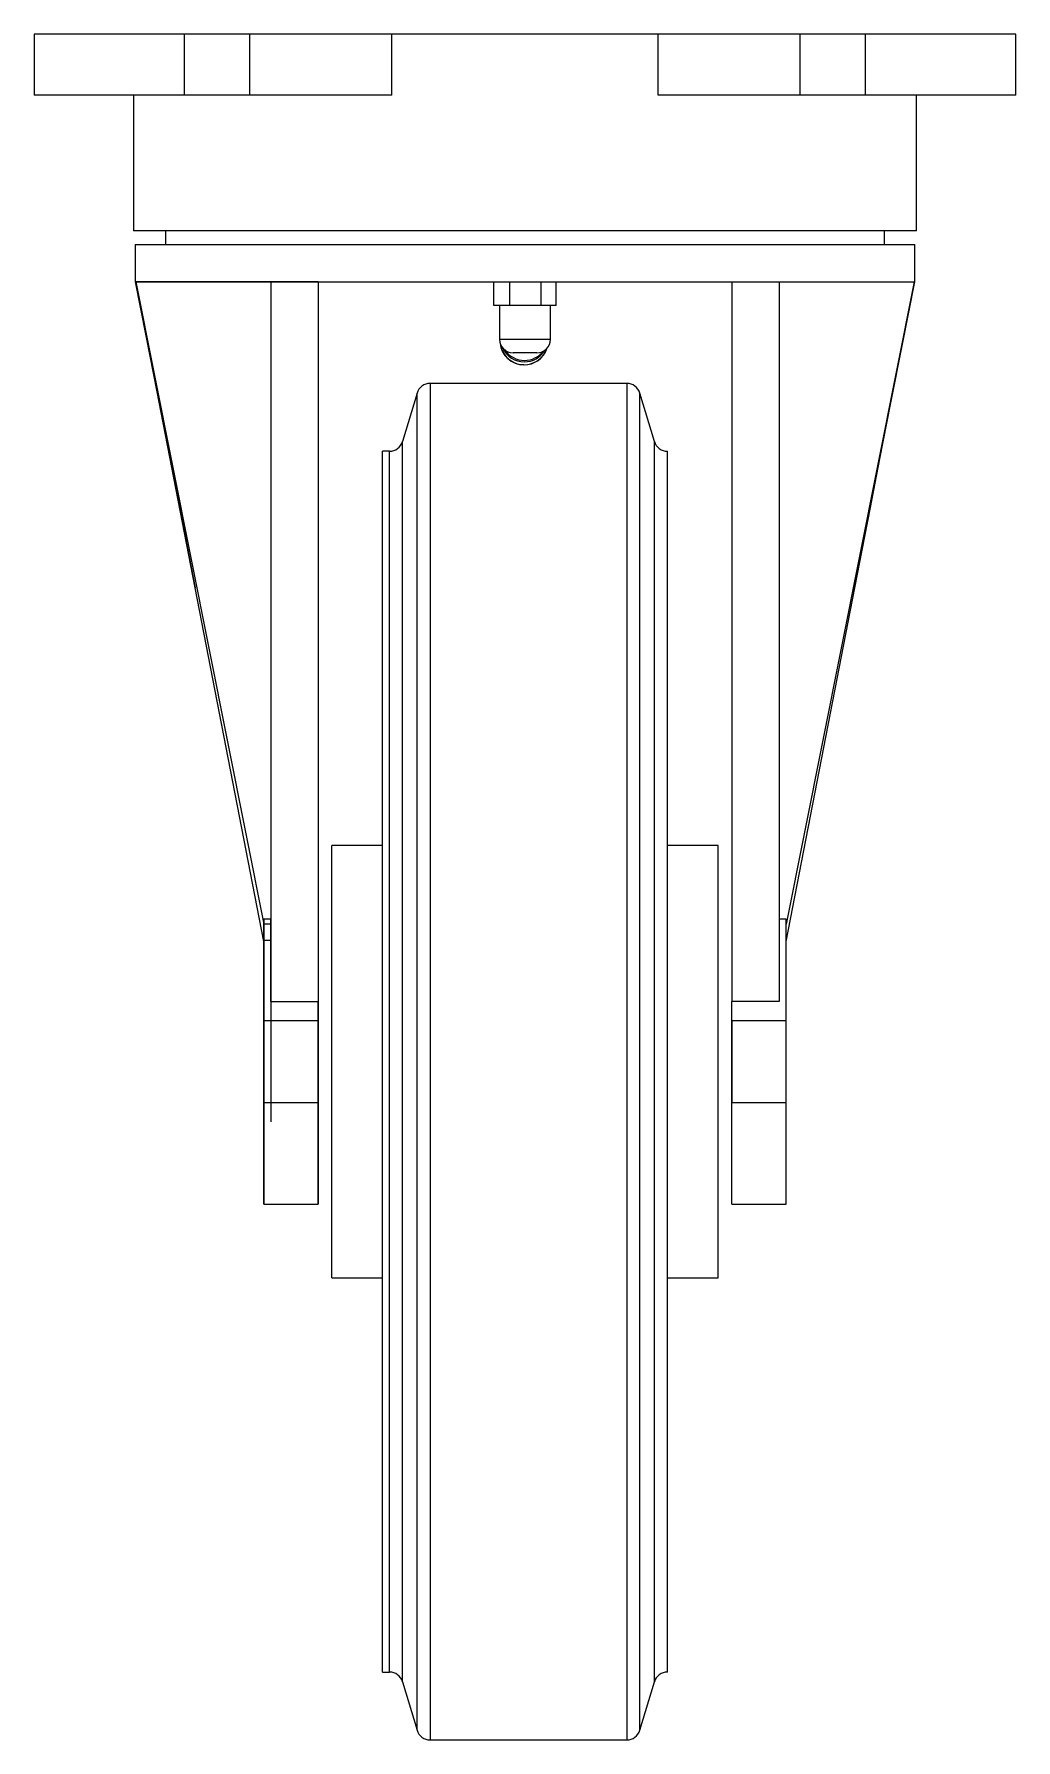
# Model space of a CAD drawing. Extents: x 10 to 803, y 10 to 674.
# Drawn here: x 658.4 to 803.2, y 217.1 to 468.6 of the extents above; entities that cross this region are included whole.
import ezdxf

# ---------------------------------------------------------------- set-up
doc = ezdxf.new("R2010")
doc.units = 0
doc.layers.get('0').update_dxf_attribs({"linetype": 'CONTINUOUS'})

msp = doc.modelspace()

# ---------------------------------------------------------------- linework, layer by layer
at = {"color": 7, "linetype": 'CONTINUOUS'}
for p, q in [((658.415, 468.598), (658.415, 459.598)), ((680.607, 468.598), (658.415, 468.598)), ((690.224, 468.598), (680.607, 468.598)), ((680.607, 459.598), (680.607, 468.598)), ((711.169, 468.598), (690.224, 468.598)), ((690.224, 459.598), (690.224, 468.598)), ((750.454, 468.598), (711.169, 468.598)), ((711.169, 459.598), (711.169, 468.598)), ((771.399, 468.598), (750.454, 468.598)), ((750.454, 459.598), (750.454, 468.598)), ((781.016, 468.598), (771.399, 468.598)), ((771.399, 459.598), (771.399, 468.598)), ((803.209, 468.598), (781.016, 468.598)), ((781.016, 459.598), (781.016, 468.598)), ((803.209, 459.598), (803.209, 468.598)), ((680.607, 459.598), (658.415, 459.598)), ((673.062, 459.598), (673.062, 439.598)), ((690.224, 459.598), (680.607, 459.598)), ((711.169, 459.598), (690.224, 459.598)), ((771.399, 459.598), (750.454, 459.598)), ((781.016, 459.598), (771.399, 459.598)), ((803.209, 459.598), (781.016, 459.598)), ((788.562, 439.598), (788.562, 459.598)), ((788.562, 439.598), (673.062, 439.598)), ((677.812, 439.598), (677.812, 437.598)), ((783.812, 437.598), (783.812, 439.598)), ((673.312, 437.598), (673.312, 432.098)), ((673.312, 437.598), (788.312, 437.598)), ((788.312, 432.099), (788.312, 437.598)), ((673.312, 432.098), (673.418, 432.098)), ((673.418, 432.098), (673.312, 432.098)), ((673.418, 432.098), (692.312, 337.344)), ((673.418, 432.098), (693.312, 432.098)), ((682.183, 386.966), (673.418, 432.098)), ((693.312, 432.098), (673.418, 432.098)), ((693.312, 432.098), (693.312, 325.973)), ((693.312, 432.098), (700.312, 432.098)), ((700.312, 432.098), (693.312, 432.098)), ((693.312, 432.098), (693.312, 337.344)), ((693.312, 432.098), (693.312, 334.938)), ((693.312, 432.098), (693.312, 308.223)), ((700.312, 432.098), (700.312, 325.973)), ((700.312, 432.098), (700.312, 308.223)), ((726.194, 428.598), (726.194, 432.098)), ((728.58, 428.598), (728.58, 432.098)), ((733.198, 428.598), (733.198, 432.098)), ((735.43, 428.598), (735.43, 432.098)), ((761.312, 432.098), (761.312, 325.973)), ((768.312, 432.098), (768.312, 325.973)), ((788.205, 432.098), (769.312, 337.344)), ((728.58, 428.598), (726.194, 428.598)), ((727.062, 428.598), (727.062, 423.598)), ((733.198, 428.598), (728.58, 428.598)), ((735.43, 428.598), (733.198, 428.598)), ((734.562, 423.598), (734.562, 428.598)), ((727.062, 423.598), (734.562, 423.598)), ((730.845, 421.598), (729.062, 421.598)), ((732.562, 421.598), (730.845, 421.598)), ((729.901, 419.916), (729.956, 419.904)), ((730.618, 419.832), (729.956, 419.904)), ((730.618, 419.832), (730.675, 419.832)), ((714.896, 415.673), (712.751, 408.523)), ((714.896, 317.098), (714.896, 415.673)), ((745.836, 417.098), (716.812, 417.098)), ((716.812, 417.098), (716.812, 317.098)), ((745.836, 417.098), (745.836, 317.098)), ((749.896, 408.523), (747.751, 415.673)), ((747.751, 317.098), (747.751, 415.673)), ((712.751, 225.673), (712.751, 408.523)), ((749.896, 225.673), (749.896, 408.523)), ((710.836, 407.098), (709.812, 407.098)), ((709.812, 227.098), (709.812, 407.098)), ((710.836, 227.098), (710.836, 407.098)), ((751.812, 227.098), (751.812, 407.098)), ((751.812, 227.098), (751.812, 407.098)), ((692.312, 334.808), (682.183, 386.966)), ((769.312, 334.808), (779.441, 386.966)), ((709.812, 348.957), (702.312, 348.957)), ((702.312, 285.239), (702.312, 348.957)), ((759.312, 348.957), (751.812, 348.957)), ((759.312, 285.239), (759.312, 348.957)), ((693.312, 338.098), (692.312, 338.098)), ((692.312, 296.098), (692.312, 338.098)), ((692.312, 338.098), (692.312, 337.344)), ((693.312, 337.344), (692.312, 337.344)), ((692.312, 337.344), (692.312, 334.808)), ((693.312, 325.973), (693.312, 338.097)), ((769.312, 338.098), (768.312, 338.098)), ((769.312, 296.098), (769.312, 338.098)), ((693.312, 334.938), (692.312, 334.938)), ((692.312, 334.938), (692.312, 296.098)), ((692.312, 334.938), (692.312, 334.808)), ((693.312, 334.938), (693.312, 308.223)), ((693.312, 325.973), (700.312, 325.973)), ((700.312, 296.098), (700.312, 325.973)), ((761.312, 296.098), (761.312, 325.973)), ((768.312, 325.973), (761.312, 325.973)), ((700.312, 323.098), (692.312, 323.098)), ((692.312, 311.11), (692.312, 323.086)), ((700.312, 311.11), (700.312, 323.086)), ((769.312, 323.098), (761.312, 323.098)), ((761.312, 323.086), (761.312, 311.11)), ((769.312, 311.11), (769.312, 323.086)), ((714.896, 218.523), (714.896, 317.098)), ((716.812, 317.098), (716.812, 217.098)), ((745.836, 317.098), (745.836, 217.098)), ((747.751, 218.523), (747.751, 317.098)), ((692.312, 311.098), (700.312, 311.098)), ((761.312, 311.098), (769.312, 311.098)), ((700.312, 308.223), (700.312, 296.098)), ((692.312, 296.098), (700.312, 296.098)), ((761.312, 296.098), (769.312, 296.098)), ((702.312, 285.239), (709.812, 285.239)), ((751.812, 285.239), (759.312, 285.239)), ((709.812, 227.098), (710.836, 227.098)), ((712.751, 225.673), (714.896, 218.523)), ((747.751, 218.523), (749.896, 225.673)), ((716.812, 217.098), (745.836, 217.098))]:
    msp.add_line(p, q, dxfattribs=at)
at = {"color": 7, "linetype": 'CONTINUOUS', "flags": 128}
for points in [[(673.312, 432.098), (674.893, 424.105), (676.52, 415.865), (678.227, 407.2), (680.109, 397.601), (682.183, 386.966)], [(761.312, 432.098), (763.136, 432.098), (764.914, 432.097), (768.312, 432.098)], [(779.441, 386.966), (780.515, 392.5), (781.749, 398.824), (783.155, 405.975), (784.736, 413.999), (786.493, 422.9), (788.312, 432.099)], [(788.312, 432.099), (788.312, 432.099), (788.205, 432.098)]]:
    msp.add_lwpolyline(points, dxfattribs=at)
at = {"color": 7, "linetype": 'CONTINUOUS'}
for points in [[(673.418, 432.098, 0), (673.432, 432.098, 0), (673.445, 432.098, 0), (673.459, 432.098, 0), (673.472, 432.098, 0), (673.485, 432.098, 0), (673.499, 432.098, 0), (673.513, 432.098, 0), (673.526, 432.098, 0), (673.54, 432.098, 0), (673.554, 432.098, 0), (673.568, 432.098, 0), (673.582, 432.098, 0), (673.596, 432.098, 0), (673.61, 432.098, 0), (673.625, 432.098, 0), (673.639, 432.098, 0), (673.654, 432.098, 0), (673.669, 432.098, 0), (673.684, 432.098, 0), (673.699, 432.098, 0), (673.715, 432.098, 0), (673.731, 432.098, 0), (673.747, 432.098, 0), (673.763, 432.098, 0), (673.779, 432.098, 0), (673.796, 432.098, 0), (673.813, 432.098, 0), (673.83, 432.098, 0), (673.848, 432.098, 0), (673.866, 432.098, 0), (673.884, 432.098, 0), (673.902, 432.098, 0), (673.921, 432.098, 0), (673.94, 432.098, 0), (673.96, 432.098, 0), (673.979, 432.098, 0), (674, 432.098, 0), (674.02, 432.098, 0), (674.041, 432.098, 0), (674.063, 432.098, 0), (674.084, 432.098, 0), (674.107, 432.098, 0), (674.129, 432.098, 0), (674.152, 432.098, 0), (674.176, 432.098, 0), (674.2, 432.098, 0), (674.224, 432.098, 0), (674.249, 432.098, 0), (674.274, 432.098, 0), (674.3, 432.098, 0), (674.326, 432.098, 0), (674.353, 432.098, 0), (674.38, 432.098, 0), (674.407, 432.098, 0), (674.435, 432.098, 0), (674.464, 432.098, 0), (674.492, 432.098, 0), (674.521, 432.098, 0), (674.551, 432.098, 0), (674.581, 432.098, 0), (674.611, 432.098, 0), (674.642, 432.098, 0), (674.673, 432.098, 0), (674.705, 432.098, 0), (674.737, 432.098, 0), (674.769, 432.098, 0), (674.802, 432.098, 0), (674.835, 432.098, 0), (674.869, 432.098, 0), (674.902, 432.098, 0), (674.937, 432.098, 0), (674.971, 432.098, 0), (675.006, 432.098, 0), (675.042, 432.098, 0), (675.077, 432.098, 0), (675.114, 432.098, 0), (675.15, 432.098, 0), (675.187, 432.098, 0), (675.224, 432.098, 0), (675.261, 432.098, 0), (675.299, 432.098, 0), (675.338, 432.098, 0), (675.376, 432.098, 0), (675.415, 432.098, 0), (675.454, 432.098, 0), (675.494, 432.098, 0), (675.534, 432.098, 0), (675.574, 432.098, 0), (675.614, 432.098, 0), (675.655, 432.098, 0), (675.696, 432.098, 0), (675.738, 432.098, 0), (675.78, 432.098, 0), (675.822, 432.098, 0), (675.864, 432.098, 0), (675.907, 432.098, 0), (675.95, 432.098, 0), (675.993, 432.098, 0), (676.037, 432.098, 0), (676.081, 432.098, 0), (676.126, 432.098, 0), (676.17, 432.098, 0), (676.216, 432.098, 0), (676.261, 432.098, 0), (676.307, 432.098, 0), (676.353, 432.098, 0), (676.399, 432.098, 0), (676.446, 432.098, 0), (676.493, 432.098, 0), (676.54, 432.098, 0), (676.588, 432.098, 0), (676.636, 432.098, 0), (676.684, 432.098, 0), (676.733, 432.098, 0), (676.782, 432.098, 0), (676.831, 432.098, 0), (676.881, 432.098, 0), (676.931, 432.098, 0), (676.981, 432.098, 0), (677.032, 432.098, 0), (677.083, 432.098, 0), (677.134, 432.098, 0), (677.186, 432.098, 0), (677.238, 432.098, 0), (677.291, 432.098, 0), (677.343, 432.098, 0), (677.396, 432.098, 0), (677.45, 432.098, 0), (677.503, 432.098, 0), (677.557, 432.098, 0), (677.612, 432.098, 0), (677.667, 432.098, 0), (677.722, 432.098, 0), (677.777, 432.098, 0), (677.833, 432.098, 0), (677.889, 432.098, 0), (677.945, 432.098, 0), (678.002, 432.098, 0), (678.059, 432.098, 0), (678.117, 432.098, 0), (678.174, 432.098, 0), (678.232, 432.098, 0), (678.291, 432.098, 0), (678.35, 432.098, 0), (678.409, 432.098, 0), (678.468, 432.098, 0), (678.528, 432.098, 0), (678.588, 432.098, 0), (678.649, 432.098, 0), (678.709, 432.098, 0), (678.771, 432.098, 0), (678.832, 432.098, 0), (678.894, 432.098, 0), (678.956, 432.098, 0), (679.018, 432.098, 0), (679.081, 432.098, 0), (679.144, 432.098, 0), (679.208, 432.098, 0), (679.271, 432.098, 0), (679.335, 432.098, 0), (679.4, 432.098, 0), (679.464, 432.098, 0), (679.53, 432.098, 0), (679.595, 432.098, 0), (679.661, 432.098, 0), (679.727, 432.098, 0), (679.793, 432.098, 0), (679.86, 432.098, 0), (679.927, 432.098, 0), (679.994, 432.098, 0), (680.062, 432.098, 0), (680.13, 432.098, 0), (680.198, 432.098, 0), (680.266, 432.098, 0), (680.335, 432.098, 0), (680.405, 432.098, 0), (680.474, 432.098, 0), (680.544, 432.098, 0), (680.614, 432.098, 0), (680.685, 432.098, 0), (680.756, 432.098, 0), (680.827, 432.098, 0), (680.898, 432.098, 0), (680.97, 432.098, 0), (681.042, 432.098, 0), (681.115, 432.098, 0), (681.187, 432.098, 0), (681.26, 432.098, 0), (681.334, 432.098, 0), (681.407, 432.098, 0), (681.481, 432.098, 0), (681.556, 432.098, 0), (681.63, 432.098, 0), (681.705, 432.098, 0), (681.78, 432.098, 0), (681.856, 432.098, 0), (681.932, 432.098, 0), (682.008, 432.098, 0), (682.084, 432.098, 0), (682.161, 432.098, 0), (682.238, 432.098, 0), (682.315, 432.098, 0), (682.393, 432.098, 0), (682.471, 432.098, 0), (682.549, 432.098, 0), (682.628, 432.098, 0), (682.706, 432.098, 0), (682.786, 432.098, 0), (682.865, 432.098, 0), (682.945, 432.098, 0), (683.025, 432.098, 0), (683.105, 432.098, 0), (683.186, 432.098, 0), (683.267, 432.098, 0), (683.348, 432.098, 0), (683.429, 432.098, 0), (683.511, 432.098, 0), (683.593, 432.098, 0), (683.675, 432.098, 0), (683.758, 432.098, 0), (683.841, 432.098, 0), (683.924, 432.098, 0), (684.008, 432.098, 0), (684.092, 432.098, 0), (684.176, 432.098, 0), (684.26, 432.098, 0), (684.345, 432.098, 0), (684.43, 432.098, 0), (684.515, 432.098, 0), (684.6, 432.098, 0), (684.686, 432.098, 0), (684.772, 432.098, 0), (684.859, 432.098, 0), (684.945, 432.098, 0), (685.032, 432.098, 0), (685.119, 432.098, 0), (685.207, 432.098, 0), (685.294, 432.098, 0), (685.382, 432.098, 0), (685.471, 432.098, 0), (685.559, 432.098, 0), (685.648, 432.098, 0), (685.737, 432.098, 0), (685.827, 432.098, 0), (685.916, 432.098, 0), (686.006, 432.098, 0), (686.096, 432.098, 0), (686.187, 432.098, 0), (686.278, 432.098, 0), (686.369, 432.098, 0), (686.46, 432.098, 0), (686.552, 432.098, 0), (686.644, 432.098, 0), (686.736, 432.098, 0), (686.828, 432.098, 0), (686.921, 432.098, 0), (687.014, 432.098, 0), (687.107, 432.098, 0), (687.201, 432.098, 0), (687.295, 432.098, 0), (687.389, 432.098, 0), (687.484, 432.098, 0), (687.578, 432.098, 0), (687.674, 432.098, 0), (687.769, 432.098, 0), (687.864, 432.098, 0), (687.96, 432.098, 0), (688.057, 432.098, 0), (688.153, 432.098, 0), (688.25, 432.098, 0), (688.347, 432.098, 0), (688.444, 432.098, 0), (688.542, 432.098, 0), (688.64, 432.098, 0), (688.738, 432.098, 0), (688.837, 432.098, 0), (688.936, 432.098, 0), (689.035, 432.098, 0), (689.134, 432.098, 0), (689.234, 432.098, 0), (689.334, 432.098, 0), (689.434, 432.098, 0), (689.535, 432.098, 0), (689.636, 432.098, 0), (689.737, 432.098, 0), (689.839, 432.098, 0), (689.94, 432.098, 0), (690.042, 432.098, 0), (690.145, 432.098, 0), (690.248, 432.098, 0), (690.351, 432.098, 0), (690.454, 432.098, 0), (690.557, 432.098, 0), (690.661, 432.098, 0), (690.765, 432.098, 0), (690.87, 432.098, 0), (690.974, 432.098, 0), (691.079, 432.098, 0), (691.184, 432.098, 0), (691.289, 432.098, 0), (691.394, 432.098, 0), (691.5, 432.098, 0), (691.606, 432.098, 0), (691.711, 432.098, 0), (691.818, 432.098, 0), (691.924, 432.098, 0), (692.03, 432.098, 0), (692.136, 432.098, 0), (692.243, 432.098, 0), (692.35, 432.098, 0), (692.456, 432.098, 0), (692.563, 432.098, 0), (692.67, 432.098, 0), (692.777, 432.098, 0), (692.884, 432.098, 0), (692.991, 432.098, 0), (693.098, 432.098, 0), (693.205, 432.098, 0), (693.312, 432.098, 0)], [(700.312, 432.098, 0), (700.445, 432.098, 0), (700.578, 432.098, 0), (700.712, 432.098, 0), (700.845, 432.098, 0), (700.978, 432.098, 0), (701.112, 432.098, 0), (701.245, 432.098, 0), (701.379, 432.098, 0), (701.512, 432.098, 0), (701.646, 432.098, 0), (701.78, 432.098, 0), (701.914, 432.098, 0), (702.048, 432.098, 0), (702.182, 432.098, 0), (702.316, 432.098, 0), (702.45, 432.098, 0), (702.584, 432.098, 0), (702.719, 432.098, 0), (702.853, 432.098, 0), (702.988, 432.098, 0), (703.123, 432.098, 0), (703.258, 432.098, 0), (703.394, 432.098, 0), (703.529, 432.098, 0), (703.665, 432.098, 0), (703.801, 432.098, 0), (703.937, 432.098, 0), (704.073, 432.098, 0), (704.21, 432.098, 0), (704.347, 432.098, 0), (704.484, 432.098, 0), (704.621, 432.098, 0), (704.759, 432.098, 0), (704.896, 432.098, 0), (705.034, 432.098, 0), (705.173, 432.098, 0), (705.311, 432.098, 0), (705.45, 432.098, 0), (705.589, 432.098, 0), (705.728, 432.098, 0), (705.867, 432.098, 0), (706.007, 432.098, 0), (706.147, 432.098, 0), (706.287, 432.098, 0), (706.427, 432.098, 0), (706.567, 432.098, 0), (706.708, 432.098, 0), (706.849, 432.098, 0), (706.99, 432.098, 0), (707.131, 432.098, 0), (707.272, 432.098, 0), (707.414, 432.098, 0), (707.556, 432.098, 0), (707.698, 432.098, 0), (707.84, 432.098, 0), (707.982, 432.098, 0), (708.125, 432.098, 0), (708.267, 432.098, 0), (708.41, 432.098, 0), (708.553, 432.098, 0), (708.696, 432.098, 0), (708.839, 432.098, 0), (708.983, 432.098, 0), (709.126, 432.098, 0), (709.27, 432.098, 0), (709.414, 432.098, 0), (709.558, 432.098, 0), (709.702, 432.098, 0), (709.846, 432.098, 0), (709.991, 432.098, 0), (710.135, 432.098, 0), (710.28, 432.098, 0), (710.425, 432.098, 0), (710.57, 432.098, 0), (710.715, 432.098, 0), (710.86, 432.098, 0), (711.006, 432.098, 0), (711.151, 432.098, 0), (711.297, 432.098, 0), (711.443, 432.098, 0), (711.589, 432.098, 0), (711.735, 432.098, 0), (711.881, 432.098, 0), (712.027, 432.098, 0), (712.174, 432.098, 0), (712.321, 432.098, 0), (712.467, 432.098, 0), (712.614, 432.098, 0), (712.761, 432.098, 0), (712.908, 432.098, 0), (713.056, 432.098, 0), (713.203, 432.098, 0), (713.351, 432.098, 0), (713.498, 432.098, 0), (713.646, 432.098, 0), (713.794, 432.098, 0), (713.942, 432.098, 0), (714.09, 432.098, 0), (714.238, 432.098, 0), (714.387, 432.098, 0), (714.535, 432.098, 0), (714.684, 432.098, 0), (714.833, 432.098, 0), (714.981, 432.098, 0), (715.13, 432.098, 0), (715.28, 432.098, 0), (715.429, 432.098, 0), (715.578, 432.098, 0), (715.727, 432.098, 0), (715.877, 432.098, 0), (716.027, 432.098, 0), (716.176, 432.098, 0), (716.326, 432.098, 0), (716.476, 432.098, 0), (716.626, 432.098, 0), (716.777, 432.098, 0), (716.927, 432.098, 0), (717.077, 432.098, 0), (717.228, 432.098, 0), (717.378, 432.098, 0), (717.529, 432.098, 0), (717.68, 432.098, 0), (717.831, 432.098, 0), (717.982, 432.098, 0), (718.133, 432.098, 0), (718.284, 432.098, 0), (718.435, 432.098, 0), (718.587, 432.098, 0), (718.738, 432.098, 0), (718.89, 432.098, 0), (719.041, 432.098, 0), (719.193, 432.098, 0), (719.345, 432.098, 0), (719.497, 432.098, 0), (719.649, 432.098, 0), (719.801, 432.098, 0), (719.953, 432.098, 0), (720.105, 432.098, 0), (720.257, 432.098, 0), (720.41, 432.098, 0), (720.562, 432.098, 0), (720.715, 432.098, 0), (720.867, 432.098, 0), (721.02, 432.098, 0), (721.173, 432.098, 0), (721.326, 432.098, 0), (721.478, 432.098, 0), (721.631, 432.098, 0), (721.784, 432.098, 0), (721.937, 432.098, 0), (722.091, 432.098, 0), (722.244, 432.098, 0), (722.397, 432.098, 0), (722.55, 432.098, 0), (722.704, 432.098, 0), (722.857, 432.098, 0), (723.011, 432.098, 0), (723.164, 432.098, 0), (723.318, 432.098, 0), (723.472, 432.098, 0), (723.625, 432.098, 0), (723.779, 432.098, 0), (723.933, 432.098, 0), (724.087, 432.098, 0), (724.241, 432.098, 0), (724.395, 432.098, 0), (724.549, 432.098, 0), (724.703, 432.098, 0), (724.857, 432.098, 0), (725.011, 432.098, 0), (725.165, 432.098, 0), (725.319, 432.098, 0), (725.474, 432.098, 0), (725.628, 432.098, 0), (725.782, 432.098, 0), (725.937, 432.098, 0), (726.091, 432.098, 0), (726.246, 432.098, 0), (726.4, 432.098, 0), (726.555, 432.098, 0), (726.709, 432.098, 0), (726.864, 432.098, 0), (727.018, 432.098, 0), (727.173, 432.098, 0), (727.328, 432.098, 0), (727.482, 432.098, 0), (727.637, 432.098, 0), (727.792, 432.098, 0), (727.946, 432.098, 0), (728.101, 432.098, 0), (728.256, 432.098, 0), (728.411, 432.098, 0), (728.566, 432.098, 0), (728.72, 432.098, 0), (728.875, 432.098, 0), (729.03, 432.098, 0), (729.185, 432.098, 0), (729.34, 432.098, 0), (729.495, 432.098, 0), (729.65, 432.098, 0), (729.805, 432.098, 0), (729.96, 432.098, 0), (730.115, 432.098, 0), (730.269, 432.098, 0), (730.424, 432.098, 0), (730.579, 432.098, 0), (730.734, 432.098, 0), (730.889, 432.098, 0), (731.044, 432.098, 0), (731.199, 432.098, 0), (731.354, 432.098, 0), (731.509, 432.098, 0), (731.664, 432.098, 0), (731.819, 432.098, 0), (731.974, 432.098, 0), (732.129, 432.098, 0), (732.284, 432.098, 0), (732.439, 432.098, 0), (732.593, 432.098, 0), (732.748, 432.098, 0), (732.903, 432.098, 0), (733.058, 432.098, 0), (733.213, 432.098, 0), (733.368, 432.098, 0), (733.522, 432.098, 0), (733.677, 432.098, 0), (733.832, 432.098, 0), (733.987, 432.098, 0), (734.141, 432.098, 0), (734.296, 432.098, 0), (734.451, 432.098, 0), (734.605, 432.098, 0), (734.76, 432.098, 0), (734.915, 432.098, 0), (735.069, 432.098, 0), (735.224, 432.098, 0), (735.378, 432.098, 0), (735.532, 432.098, 0), (735.687, 432.098, 0), (735.841, 432.098, 0), (735.996, 432.098, 0), (736.15, 432.098, 0), (736.304, 432.098, 0), (736.458, 432.098, 0), (736.613, 432.098, 0), (736.767, 432.098, 0), (736.921, 432.098, 0), (737.075, 432.098, 0), (737.229, 432.098, 0), (737.383, 432.098, 0), (737.537, 432.098, 0), (737.691, 432.098, 0), (737.845, 432.098, 0), (737.998, 432.098, 0), (738.152, 432.098, 0), (738.306, 432.098, 0), (738.459, 432.098, 0), (738.613, 432.098, 0), (738.766, 432.098, 0), (738.92, 432.098, 0), (739.073, 432.098, 0), (739.227, 432.098, 0), (739.38, 432.098, 0), (739.533, 432.098, 0), (739.686, 432.098, 0), (739.839, 432.098, 0), (739.992, 432.098, 0), (740.145, 432.098, 0), (740.298, 432.098, 0), (740.451, 432.098, 0), (740.604, 432.098, 0), (740.756, 432.098, 0), (740.909, 432.098, 0), (741.061, 432.098, 0), (741.214, 432.098, 0), (741.366, 432.098, 0), (741.519, 432.098, 0), (741.671, 432.098, 0), (741.823, 432.098, 0), (741.975, 432.098, 0), (742.127, 432.098, 0), (742.279, 432.098, 0), (742.431, 432.098, 0), (742.582, 432.098, 0), (742.734, 432.098, 0), (742.886, 432.098, 0), (743.037, 432.098, 0), (743.188, 432.098, 0), (743.34, 432.098, 0), (743.491, 432.098, 0), (743.642, 432.098, 0), (743.793, 432.098, 0), (743.944, 432.098, 0), (744.095, 432.098, 0), (744.245, 432.098, 0), (744.396, 432.098, 0), (744.546, 432.098, 0), (744.697, 432.098, 0), (744.847, 432.098, 0), (744.997, 432.098, 0), (745.147, 432.098, 0), (745.297, 432.098, 0), (745.447, 432.098, 0), (745.597, 432.098, 0), (745.747, 432.098, 0), (745.896, 432.098, 0), (746.046, 432.098, 0), (746.195, 432.098, 0), (746.344, 432.098, 0), (746.493, 432.098, 0), (746.642, 432.098, 0), (746.791, 432.098, 0), (746.94, 432.098, 0), (747.088, 432.098, 0), (747.237, 432.098, 0), (747.385, 432.098, 0), (747.534, 432.098, 0), (747.682, 432.098, 0), (747.83, 432.098, 0), (747.978, 432.098, 0), (748.125, 432.098, 0), (748.273, 432.098, 0), (748.421, 432.098, 0), (748.568, 432.098, 0), (748.715, 432.098, 0), (748.862, 432.098, 0), (749.009, 432.098, 0), (749.156, 432.098, 0), (749.303, 432.098, 0), (749.45, 432.098, 0), (749.596, 432.098, 0), (749.743, 432.098, 0), (749.889, 432.098, 0), (750.035, 432.098, 0), (750.181, 432.098, 0), (750.327, 432.098, 0), (750.472, 432.098, 0), (750.618, 432.098, 0), (750.763, 432.098, 0), (750.909, 432.098, 0), (751.054, 432.098, 0), (751.199, 432.098, 0), (751.344, 432.098, 0), (751.488, 432.098, 0), (751.633, 432.098, 0), (751.777, 432.098, 0), (751.922, 432.098, 0), (752.066, 432.098, 0), (752.21, 432.098, 0), (752.354, 432.098, 0), (752.497, 432.098, 0), (752.641, 432.098, 0), (752.784, 432.098, 0), (752.928, 432.098, 0), (753.071, 432.098, 0), (753.214, 432.098, 0), (753.356, 432.098, 0), (753.499, 432.098, 0), (753.642, 432.098, 0), (753.784, 432.098, 0), (753.926, 432.098, 0), (754.068, 432.098, 0), (754.21, 432.098, 0), (754.351, 432.098, 0), (754.493, 432.098, 0), (754.634, 432.098, 0), (754.775, 432.098, 0), (754.916, 432.098, 0), (755.056, 432.098, 0), (755.197, 432.098, 0), (755.337, 432.098, 0), (755.477, 432.098, 0), (755.617, 432.098, 0), (755.756, 432.098, 0), (755.896, 432.098, 0), (756.035, 432.098, 0), (756.174, 432.098, 0), (756.313, 432.098, 0), (756.451, 432.098, 0), (756.589, 432.098, 0), (756.727, 432.098, 0), (756.865, 432.098, 0), (757.003, 432.098, 0), (757.14, 432.098, 0), (757.277, 432.098, 0), (757.414, 432.098, 0), (757.55, 432.098, 0), (757.687, 432.098, 0), (757.823, 432.098, 0), (757.959, 432.098, 0), (758.094, 432.098, 0), (758.23, 432.098, 0), (758.365, 432.098, 0), (758.5, 432.098, 0), (758.635, 432.098, 0), (758.77, 432.098, 0), (758.905, 432.098, 0), (759.039, 432.098, 0), (759.174, 432.098, 0), (759.308, 432.098, 0), (759.442, 432.098, 0), (759.576, 432.098, 0), (759.71, 432.098, 0), (759.844, 432.098, 0), (759.978, 432.098, 0), (760.111, 432.098, 0), (760.245, 432.098, 0), (760.378, 432.098, 0), (760.512, 432.098, 0), (760.645, 432.098, 0), (760.779, 432.098, 0), (760.912, 432.098, 0), (761.045, 432.098, 0), (761.178, 432.098, 0), (761.312, 432.098, 0)], [(768.312, 432.098, 0), (768.419, 432.098, 0), (768.526, 432.098, 0), (768.633, 432.098, 0), (768.74, 432.098, 0), (768.847, 432.098, 0), (768.954, 432.098, 0), (769.061, 432.098, 0), (769.167, 432.098, 0), (769.274, 432.098, 0), (769.381, 432.098, 0), (769.487, 432.098, 0), (769.594, 432.098, 0), (769.7, 432.098, 0), (769.806, 432.098, 0), (769.912, 432.098, 0), (770.018, 432.098, 0), (770.124, 432.098, 0), (770.229, 432.098, 0), (770.335, 432.098, 0), (770.44, 432.098, 0), (770.545, 432.098, 0), (770.649, 432.098, 0), (770.754, 432.098, 0), (770.858, 432.098, 0), (770.962, 432.098, 0), (771.066, 432.098, 0), (771.17, 432.098, 0), (771.273, 432.098, 0), (771.376, 432.098, 0), (771.479, 432.098, 0), (771.581, 432.098, 0), (771.683, 432.098, 0), (771.785, 432.098, 0), (771.887, 432.098, 0), (771.988, 432.098, 0), (772.089, 432.098, 0), (772.189, 432.098, 0), (772.29, 432.098, 0), (772.39, 432.098, 0), (772.489, 432.098, 0), (772.589, 432.098, 0), (772.688, 432.098, 0), (772.787, 432.098, 0), (772.885, 432.098, 0), (772.984, 432.098, 0), (773.082, 432.098, 0), (773.179, 432.098, 0), (773.277, 432.098, 0), (773.374, 432.098, 0), (773.47, 432.098, 0), (773.567, 432.098, 0), (773.663, 432.098, 0), (773.759, 432.098, 0), (773.855, 432.098, 0), (773.95, 432.098, 0), (774.045, 432.098, 0), (774.14, 432.098, 0), (774.234, 432.098, 0), (774.329, 432.098, 0), (774.423, 432.098, 0), (774.516, 432.098, 0), (774.609, 432.098, 0), (774.703, 432.098, 0), (774.795, 432.098, 0), (774.888, 432.098, 0), (774.98, 432.098, 0), (775.072, 432.098, 0), (775.164, 432.098, 0), (775.255, 432.098, 0), (775.346, 432.098, 0), (775.437, 432.098, 0), (775.527, 432.098, 0), (775.617, 432.098, 0), (775.707, 432.098, 0), (775.797, 432.098, 0), (775.886, 432.098, 0), (775.976, 432.098, 0), (776.064, 432.098, 0), (776.153, 432.098, 0), (776.241, 432.098, 0), (776.329, 432.098, 0), (776.417, 432.098, 0), (776.504, 432.098, 0), (776.592, 432.098, 0), (776.678, 432.098, 0), (776.765, 432.098, 0), (776.851, 432.098, 0), (776.937, 432.098, 0), (777.023, 432.098, 0), (777.109, 432.098, 0), (777.194, 432.098, 0), (777.279, 432.098, 0), (777.364, 432.098, 0), (777.448, 432.098, 0), (777.532, 432.098, 0), (777.616, 432.098, 0), (777.699, 432.098, 0), (777.783, 432.098, 0), (777.866, 432.098, 0), (777.948, 432.098, 0), (778.031, 432.098, 0), (778.113, 432.098, 0), (778.194, 432.098, 0), (778.276, 432.098, 0), (778.357, 432.098, 0), (778.438, 432.098, 0), (778.519, 432.098, 0), (778.599, 432.098, 0), (778.679, 432.098, 0), (778.759, 432.098, 0), (778.838, 432.098, 0), (778.917, 432.098, 0), (778.996, 432.098, 0), (779.075, 432.098, 0), (779.153, 432.098, 0), (779.231, 432.098, 0), (779.308, 432.098, 0), (779.386, 432.098, 0), (779.463, 432.098, 0), (779.54, 432.098, 0), (779.616, 432.098, 0), (779.692, 432.098, 0), (779.768, 432.098, 0), (779.843, 432.098, 0), (779.919, 432.098, 0), (779.994, 432.098, 0), (780.068, 432.098, 0), (780.142, 432.098, 0), (780.216, 432.098, 0), (780.29, 432.098, 0), (780.363, 432.098, 0), (780.436, 432.098, 0), (780.509, 432.098, 0), (780.582, 432.098, 0), (780.654, 432.098, 0), (780.725, 432.098, 0), (780.797, 432.098, 0), (780.868, 432.098, 0), (780.939, 432.098, 0), (781.009, 432.098, 0), (781.08, 432.098, 0), (781.149, 432.098, 0), (781.219, 432.098, 0), (781.288, 432.098, 0), (781.357, 432.098, 0), (781.426, 432.098, 0), (781.494, 432.098, 0), (781.562, 432.098, 0), (781.63, 432.098, 0), (781.697, 432.098, 0), (781.764, 432.098, 0), (781.831, 432.098, 0), (781.897, 432.098, 0), (781.963, 432.098, 0), (782.029, 432.098, 0), (782.094, 432.098, 0), (782.159, 432.098, 0), (782.224, 432.098, 0), (782.288, 432.098, 0), (782.352, 432.098, 0), (782.416, 432.098, 0), (782.479, 432.098, 0), (782.543, 432.098, 0), (782.605, 432.098, 0), (782.668, 432.098, 0), (782.73, 432.098, 0), (782.792, 432.098, 0), (782.853, 432.098, 0), (782.914, 432.098, 0), (782.975, 432.098, 0), (783.035, 432.098, 0), (783.096, 432.098, 0), (783.155, 432.098, 0), (783.215, 432.098, 0), (783.274, 432.098, 0), (783.333, 432.098, 0), (783.391, 432.098, 0), (783.449, 432.098, 0), (783.507, 432.098, 0), (783.564, 432.098, 0), (783.622, 432.098, 0), (783.678, 432.098, 0), (783.735, 432.098, 0), (783.791, 432.098, 0), (783.847, 432.098, 0), (783.902, 432.098, 0), (783.957, 432.098, 0), (784.012, 432.098, 0), (784.066, 432.098, 0), (784.12, 432.098, 0), (784.174, 432.098, 0), (784.227, 432.098, 0), (784.28, 432.098, 0), (784.333, 432.098, 0), (784.385, 432.098, 0), (784.437, 432.098, 0), (784.489, 432.098, 0), (784.541, 432.098, 0), (784.592, 432.098, 0), (784.642, 432.098, 0), (784.693, 432.098, 0), (784.743, 432.098, 0), (784.792, 432.098, 0), (784.842, 432.098, 0), (784.891, 432.098, 0), (784.939, 432.098, 0), (784.988, 432.098, 0), (785.036, 432.098, 0), (785.083, 432.098, 0), (785.131, 432.098, 0), (785.178, 432.098, 0), (785.225, 432.098, 0), (785.271, 432.098, 0), (785.317, 432.098, 0), (785.363, 432.098, 0), (785.408, 432.098, 0), (785.453, 432.098, 0), (785.498, 432.098, 0), (785.542, 432.098, 0), (785.586, 432.098, 0), (785.63, 432.098, 0), (785.674, 432.098, 0), (785.717, 432.098, 0), (785.759, 432.098, 0), (785.802, 432.098, 0), (785.844, 432.098, 0), (785.886, 432.098, 0), (785.927, 432.098, 0), (785.968, 432.098, 0), (786.009, 432.098, 0), (786.05, 432.098, 0), (786.09, 432.098, 0), (786.13, 432.098, 0), (786.169, 432.098, 0), (786.209, 432.098, 0), (786.248, 432.098, 0), (786.286, 432.098, 0), (786.324, 432.098, 0), (786.362, 432.098, 0), (786.4, 432.098, 0), (786.437, 432.098, 0), (786.474, 432.098, 0), (786.51, 432.098, 0), (786.546, 432.098, 0), (786.582, 432.098, 0), (786.617, 432.098, 0), (786.652, 432.098, 0), (786.687, 432.098, 0), (786.721, 432.098, 0), (786.755, 432.098, 0), (786.789, 432.098, 0), (786.822, 432.098, 0), (786.854, 432.098, 0), (786.887, 432.098, 0), (786.919, 432.098, 0), (786.95, 432.098, 0), (786.982, 432.098, 0), (787.012, 432.098, 0), (787.043, 432.098, 0), (787.073, 432.098, 0), (787.102, 432.098, 0), (787.131, 432.098, 0), (787.16, 432.098, 0), (787.188, 432.098, 0), (787.216, 432.098, 0), (787.244, 432.098, 0), (787.271, 432.098, 0), (787.297, 432.098, 0), (787.324, 432.098, 0), (787.349, 432.098, 0), (787.375, 432.098, 0), (787.399, 432.098, 0), (787.424, 432.098, 0), (787.448, 432.098, 0), (787.471, 432.098, 0), (787.494, 432.098, 0), (787.517, 432.098, 0), (787.539, 432.098, 0), (787.561, 432.098, 0), (787.582, 432.098, 0), (787.603, 432.098, 0), (787.624, 432.098, 0), (787.644, 432.098, 0), (787.664, 432.098, 0), (787.683, 432.098, 0), (787.703, 432.098, 0), (787.721, 432.098, 0), (787.74, 432.098, 0), (787.758, 432.098, 0), (787.776, 432.098, 0), (787.793, 432.098, 0), (787.811, 432.098, 0), (787.828, 432.098, 0), (787.844, 432.098, 0), (787.861, 432.098, 0), (787.877, 432.098, 0), (787.893, 432.098, 0), (787.909, 432.098, 0), (787.924, 432.098, 0), (787.939, 432.098, 0), (787.955, 432.098, 0), (787.97, 432.098, 0), (787.984, 432.098, 0), (787.999, 432.098, 0), (788.013, 432.098, 0), (788.028, 432.098, 0), (788.042, 432.098, 0), (788.056, 432.098, 0), (788.07, 432.098, 0), (788.084, 432.098, 0), (788.097, 432.098, 0), (788.111, 432.098, 0), (788.125, 432.098, 0), (788.138, 432.098, 0), (788.152, 432.098, 0), (788.165, 432.098, 0), (788.178, 432.098, 0), (788.192, 432.098, 0), (788.205, 432.098, 0)]]:
    msp.add_polyline3d(points, dxfattribs=at)
for centre, radius, start, end in [((729.062, 423.598), 2, 180, 270), ((730.649, 423.356), 3.524, 184.92538, 270.4301), ((730.673, 423.399), 3.546, 186.06964, 340.7622), ((732.562, 423.598), 2, 270, 0), ((730.708, 423.796), 3.513, 204.66613, 270.20416), ((730.736, 424.018), 3.527, 214.41428, 270.1035), ((730.694, 423.347), 3.516, 269.68833, 341.66798), ((730.735, 423.773), 3.49, 269.75095, 328.89843), ((730.752, 423.995), 3.503, 269.84651, 322.03449), ((716.812, 415.098), 2, 90, 163.30076), ((745.836, 415.098), 2, 16.69924, 90), ((710.836, 409.098), 2, 270, 343.30076), ((751.812, 409.098), 2, 196.69924, 270), ((710.836, 225.098), 2, 16.69924, 90), ((751.812, 225.098), 2, 90, 163.30076), ((716.812, 219.098), 2, 196.69924, 270), ((745.836, 219.098), 2, 270, 343.30076)]:
    msp.add_arc(centre, radius, start, end, dxfattribs=at)

doc.saveas('drawing.dxf')
